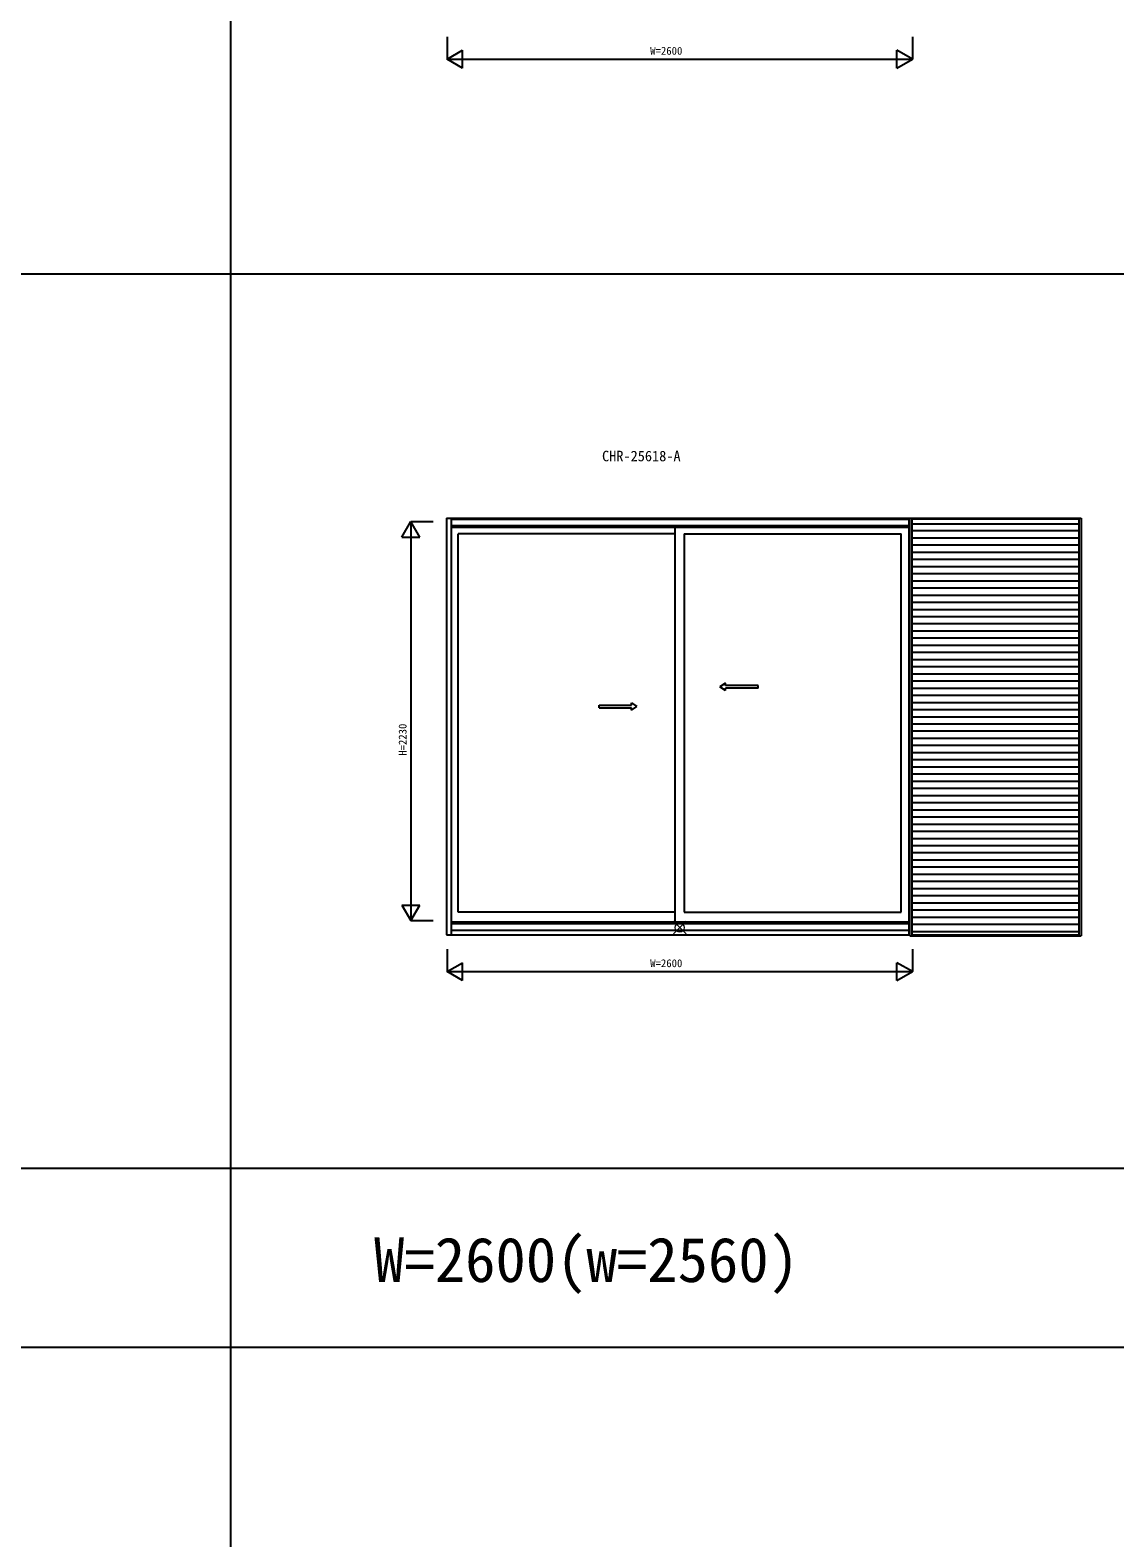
# Model space of a CAD drawing. Units: millimetres, scale not verified. Extents: x -27506 to 27500, y -20006 to 20000.
# Drawn here: x -4021 to 2039, y 935 to 9362 of the extents above; entities that cross this region are included whole.
import ezdxf
from ezdxf.enums import TextEntityAlignment as Align

# ---------------------------------------------------------------- set-up
doc = ezdxf.new("R2010")
doc.units = ezdxf.units.MM
doc.header["$LTSCALE"] = 24
for name, color, linetype in [('0-0_0', 7, 'Continuous'), ('0-1_YKK_A1', 4, 'Continuous'), ('0-2_YKK_A2', 3, 'Continuous'), ('0-7_YKK_F1', 7, 'Continuous'), ('0-9_YKK_N1', 2, 'Continuous')]:
    doc.layers.add(name, color=color, linetype=linetype)
doc.layers.add('0-8_YKK_IN', color=1, linetype='Continuous', lineweight=18)
doc.styles.add('ＭＳ ゴシック', font='')
doc.styles.get('ＭＳ ゴシック').set_extended_font_data('MS Gothic')

msp = doc.modelspace()

# ---------------------------------------------------------------- linework, layer by layer
at = {"layer": '0-1_YKK_A1'}
for p, q in [((-1694.3, 6633.27), (893.5, 6633.27)), ((-1694.3, 6633.27), (-1694.3, 4304.7)), ((-1669, 6633.27), (-1669, 4304.7)), ((-1669, 6627.5), (888.5, 6627.5)), ((-1669, 6593), (888.5, 6593)), ((-1669, 6584), (888.5, 6584)), ((-416.49, 4378.2), (-416.49, 6584)), ((888.5, 6633.27), (888.5, 4304.7)), ((-1629.49, 4431), (-1629.49, 6546)), ((-416.49, 6546), (-1629.49, 6546)), ((-366.49, 6546), (846.5, 6546)), ((-366.49, 6546), (-366.49, 4431)), ((846.5, 4431), (846.5, 6546)), ((-136.78, 5710.96), (-166.78, 5690.97)), ((-136.79, 5670.97), (-166.78, 5690.97)), ((-136.79, 5670.97), (-136.79, 5683.46)), ((46.55, 5683.46), (-136.79, 5683.46)), ((-136.78, 5698.46), (-136.78, 5710.96)), ((46.56, 5698.45), (-136.78, 5698.46)), ((46.55, 5683.46), (46.55, 5698.45)), ((-842.55, 5588.45), (-661.21, 5588.46)), ((-842.54, 5573.46), (-842.54, 5588.45)), ((-842.54, 5573.46), (-661.2, 5573.46)), ((-661.21, 5588.46), (-661.21, 5600.96)), ((-661.21, 5600.96), (-631.21, 5580.97)), ((-661.2, 5560.97), (-631.21, 5580.97)), ((-661.2, 5560.97), (-661.2, 5573.46)), ((-416.49, 4431), (-1629.49, 4431)), ((-366.49, 4431), (846.5, 4431)), ((-1694.3, 4304.7), (893.5, 4304.7)), ((-1669, 4378.2), (888.5, 4378.2)), ((-1669, 4368.2), (888.5, 4368.2)), ((-1669, 4330.2), (888.5, 4330.2))]:
    msp.add_line(p, q, dxfattribs=at)
at = {"layer": '0-2_YKK_A2'}
for p, q in [((893.5, 4299.2), (893.5, 6633.27)), ((893.5, 6633.27), (1851.5, 6633.27)), ((907.5, 4299.2), (907.5, 6633.27)), ((1837.5, 6627.5), (907.5, 6627.5)), ((907.5, 6602.5), (1837.5, 6602.5)), ((1837.5, 6633.27), (1837.5, 4299.2)), ((1851.5, 6633.27), (1851.5, 4299.2)), ((1837.5, 6562.5), (907.5, 6562.5)), ((1837.5, 6522.5), (907.5, 6522.5)), ((1837.5, 6482.5), (907.5, 6482.5)), ((1837.5, 6442.5), (907.5, 6442.5)), ((1837.5, 6402.5), (907.5, 6402.5)), ((1837.5, 6362.5), (907.5, 6362.5)), ((1837.5, 6322.5), (907.5, 6322.5)), ((1837.5, 6282.5), (907.5, 6282.5)), ((1837.5, 6242.5), (907.5, 6242.5)), ((1837.5, 6202.5), (907.5, 6202.5)), ((1837.5, 6162.5), (907.5, 6162.5)), ((1837.5, 6122.5), (907.5, 6122.5)), ((1837.5, 6082.5), (907.5, 6082.5)), ((1837.5, 6042.5), (907.5, 6042.5)), ((1837.5, 6002.5), (907.5, 6002.5)), ((1837.5, 5962.5), (907.5, 5962.5)), ((1837.5, 5922.5), (907.5, 5922.5)), ((1837.5, 5882.5), (907.5, 5882.5)), ((1837.5, 5842.5), (907.5, 5842.5)), ((1837.5, 5802.5), (907.5, 5802.5)), ((1837.5, 5762.5), (907.5, 5762.5)), ((1837.5, 5722.5), (907.5, 5722.5)), ((1837.5, 5682.5), (907.5, 5682.5)), ((1837.5, 5642.5), (907.5, 5642.5)), ((1837.5, 5602.5), (907.5, 5602.5)), ((1837.5, 5562.5), (907.5, 5562.5)), ((1837.5, 5522.5), (907.5, 5522.5)), ((1837.5, 5482.5), (907.5, 5482.5)), ((1837.5, 5442.5), (907.5, 5442.5)), ((1837.5, 5402.5), (907.5, 5402.5)), ((1837.5, 5362.5), (907.5, 5362.5)), ((1837.5, 5322.5), (907.5, 5322.5)), ((1837.5, 5282.5), (907.5, 5282.5)), ((1837.5, 5242.5), (907.5, 5242.5)), ((1837.5, 5202.5), (907.5, 5202.5)), ((1837.5, 5162.5), (907.5, 5162.5)), ((1837.5, 5122.5), (907.5, 5122.5)), ((1837.5, 5082.5), (907.5, 5082.5)), ((1837.5, 5042.5), (907.5, 5042.5)), ((1837.5, 5002.5), (907.5, 5002.5)), ((1837.5, 4962.5), (907.5, 4962.5)), ((1837.5, 4922.5), (907.5, 4922.5)), ((1837.5, 4882.5), (907.5, 4882.5)), ((1837.5, 4842.5), (907.5, 4842.5)), ((1837.5, 4802.5), (907.5, 4802.5)), ((1837.5, 4762.5), (907.5, 4762.5)), ((1837.5, 4722.5), (907.5, 4722.5)), ((1837.5, 4682.5), (907.5, 4682.5)), ((1837.5, 4642.5), (907.5, 4642.5)), ((1837.5, 4602.5), (907.5, 4602.5)), ((1837.5, 4562.5), (907.5, 4562.5)), ((1837.5, 4522.5), (907.5, 4522.5)), ((1837.5, 4482.5), (907.5, 4482.5)), ((1837.5, 4442.5), (907.5, 4442.5)), ((1837.5, 4402.5), (907.5, 4402.5)), ((893.5, 4299.2), (1851.5, 4299.2)), ((1837.5, 4362.5), (907.5, 4362.5)), ((1837.5, 4322.5), (907.5, 4322.5)), ((1837.5, 4302.7), (907.5, 4302.7))]:
    msp.add_line(p, q, dxfattribs=at)
at = {"layer": '0-7_YKK_F1'}
for p, q in [((-2900, -20000), (-2900, 19000)), ((-27500, 8000), (26500, 8000)), ((-27500, 3000), (26500, 3000)), ((-27500, 2000), (26500, 2000))]:
    msp.add_line(p, q, dxfattribs=at)
at = {"layer": '0-8_YKK_IN'}
for p, q in [((-356.14, 4309.84), (-426.86, 4380.55)), ((-356.14, 4380.55), (-426.86, 4309.84))]:
    msp.add_line(p, q, dxfattribs=at)
msp.add_circle((-391.5, 4345.2), 25, dxfattribs=at)
at = {"layer": '0-9_YKK_N1'}
for p, q in [((-1691.5, 9199.2), (908.5, 9199.2)), ((-1604.9, 9149.2), (-1691.5, 9199.2)), ((-1604.9, 9149.2), (-1604.9, 9249.2)), ((821.9, 9149.2), (821.9, 9249.2)), ((821.9, 9149.2), (908.5, 9199.2)), ((-1944.3, 6528.4), (-1894.3, 6615)), ((-1894.3, 6615), (-1894.3, 4385)), ((-1894.3, 6615), (-1769.3, 6615)), ((-1844.3, 6528.4), (-1894.3, 6615)), ((-1944.3, 6528.4), (-1844.3, 6528.4)), ((-1944.3, 4471.6), (-1844.3, 4471.6)), ((-1944.3, 4471.6), (-1894.3, 4385)), ((-1894.3, 4385), (-1844.3, 4471.6)), ((-1894.3, 4385), (-1769.3, 4385)), ((-1604.9, 4049.2), (-1604.9, 4149.2)), ((821.9, 4049.2), (821.9, 4149.2)), ((-1691.5, 4099.2), (908.5, 4099.2)), ((-1604.9, 4049.2), (-1691.5, 4099.2)), ((821.9, 4049.2), (908.5, 4099.2))]:
    msp.add_line(p, q, dxfattribs=at)
for points in [[(-1691.5, 9324.2), (-1691.5, 9199.2), (-1604.9, 9249.2)], [(908.5, 9324.2), (908.5, 9199.2), (821.9, 9249.2)], [(-1691.5, 4224.2), (-1691.5, 4099.2), (-1604.9, 4149.2)], [(908.5, 4224.2), (908.5, 4099.2), (821.9, 4149.2)]]:
    msp.add_lwpolyline(points, dxfattribs=at)

# ---------------------------------------------------------------- texts
at = {"layer": '0-0_0', "style": 'ＭＳ ゴシック'}
msp.add_text('CHR-25618-A', height=58.65, dxfattribs=at).set_placement((-825.58, 6934.47), align=Align.BOTTOM_LEFT)
at = {"layer": '0-0_0', "color": 3, "style": 'ＭＳ ゴシック'}
msp.add_text('W=2600(w=2560)', height=249.3, dxfattribs=at).set_placement((-2099.45, 2289.62), align=Align.BOTTOM_LEFT)
at = {"layer": '0-9_YKK_N1', "style": 'ＭＳ ゴシック'}
for p in [(-556.5, 9211.2), (-556.5, 4111.2)]:
    msp.add_text('W=2600', height=43.99, dxfattribs=at).set_placement(p, align=Align.BOTTOM_LEFT)
msp.add_text('H=2230', height=43.99, rotation=90, dxfattribs=at).set_placement((-1904.8, 5305.96), align=Align.BOTTOM_LEFT)

doc.saveas('drawing.dxf')
